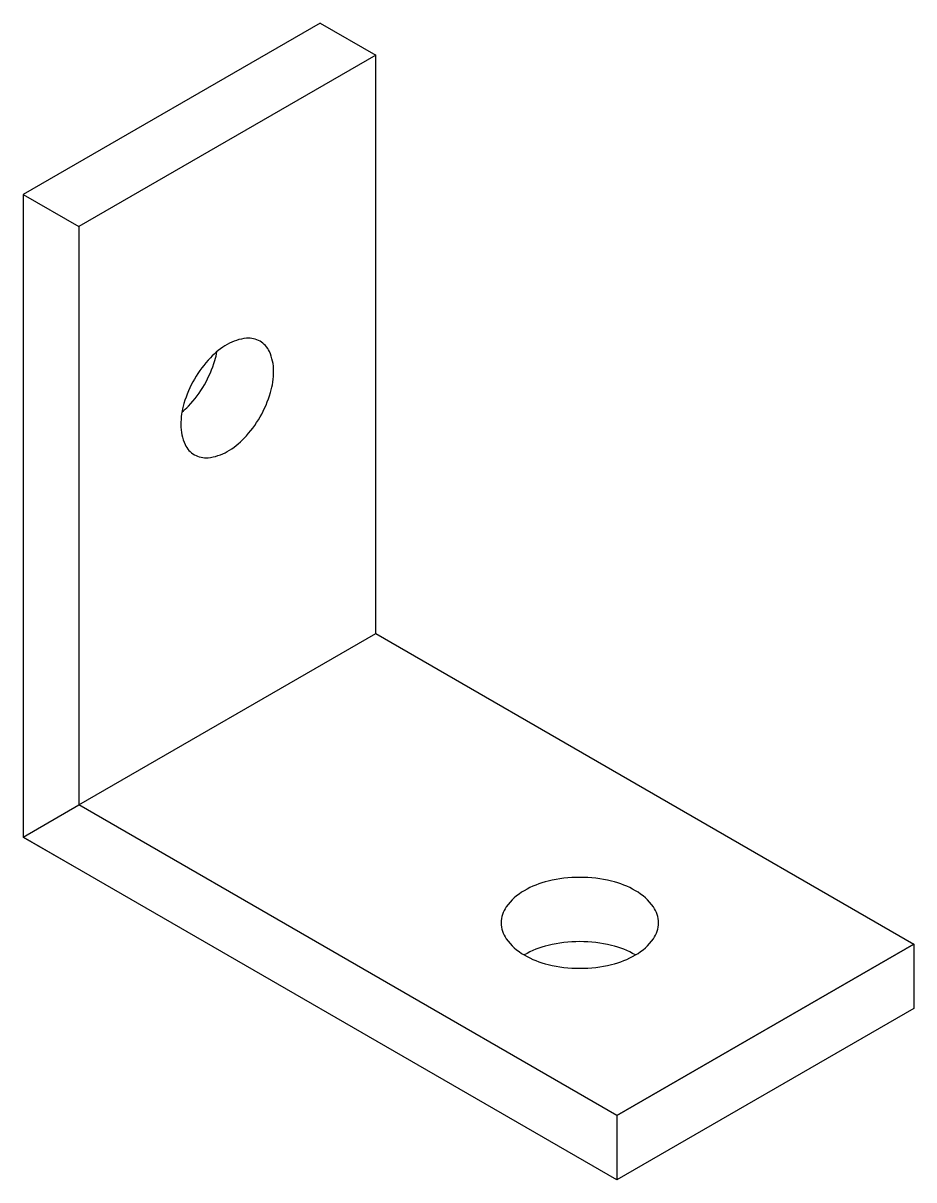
# Model space of a CAD drawing. Extents: x -8.2 to 12.6, y -26.2 to 0.8.
import ezdxf

# ---------------------------------------------------------------- set-up
doc = ezdxf.new("R2010")
doc.units = 0
doc.layers.add('110-1MEK', color=3, linetype='CONTINUOUS')

msp = doc.modelspace()

# ---------------------------------------------------------------- linework, layer by layer
at = {"layer": '110-1MEK', "color": 0}
for points in [[(-1.299, 0.75), (-8.227, -3.25), (-8.227, -18.25)], [(-1.299, 0.75), (0, 0)], [(0, -13.5), (0, 0), (-6.928, -4), (-6.928, -17.5)], [(-8.227, -3.25), (-6.928, -4)], [(0, -13.5), (12.557, -20.75), (5.629, -24.75), (-6.928, -17.5)], [(-6.928, -17.5), (0, -13.5)], [(-8.227, -18.25), (-6.928, -17.5)], [(12.557, -22.25), (5.629, -26.25), (-8.227, -18.25)], [(-8.227, -18.25), (-6.928, -19)], [(5.629, -24.75), (12.557, -20.75)], [(12.557, -20.75), (12.557, -22.25)], [(5.629, -24.75), (5.629, -26.25)]]:
    msp.add_lwpolyline(points, dxfattribs=at)
for points in [[(-4.23, -7.558, 0.058752), (-4.474, -8.127, 0.072341), (-4.547, -8.625, 0.106617), (-4.447, -9.085, 0.156851), (-4.23, -9.326, 0.156851), (-3.913, -9.394, 0.106617), (-3.464, -9.25, 0.072341), (-3.069, -8.938, 0.058752), (-2.699, -8.442, 0.058752), (-2.454, -7.873, 0.072341), (-2.382, -7.375, 0.106617), (-2.481, -6.915, 0.156851), (-2.699, -6.674, 0.156851), (-3.016, -6.606, 0.106617), (-3.464, -6.75, 0.072341), (-3.859, -7.062, 0.058752)], [(4.763, -19.189, 0.058752), (4.025, -19.276, 0.072341), (3.464, -19.5, 0.106617), (3.045, -19.879, 0.156851), (2.926, -20.25, 0.156851), (3.045, -20.621, 0.106617), (3.464, -21, 0.072341), (4.025, -21.224, 0.058752), (4.763, -21.311, 0.058752), (5.501, -21.224, 0.072341), (6.062, -21, 0.106617), (6.481, -20.621, 0.156851), (6.6, -20.25, 0.156851), (6.481, -19.879, 0.106617), (6.062, -19.5, 0.072341), (5.501, -19.276, 0.058752)]]:
    msp.add_lwpolyline(points, format="xyb", close=True, dxfattribs=at)
for points in [[(-4.522, -8.332, 0.030197), (-4.368, -8.188, 0.058752), (-3.998, -7.692, 0.058752), (-3.753, -7.123, 0.030197), (-3.705, -6.918, 0.106617)], [(4.763, -20.689, 0.058752), (4.025, -20.776, 0.072341), (3.464, -21, 0.106617)], [(6.062, -21, 0.072341), (5.501, -20.776, 0.058752), (4.763, -20.689, 0.058752)]]:
    msp.add_lwpolyline(points, format="xyb", dxfattribs=at)

doc.saveas('drawing.dxf')
